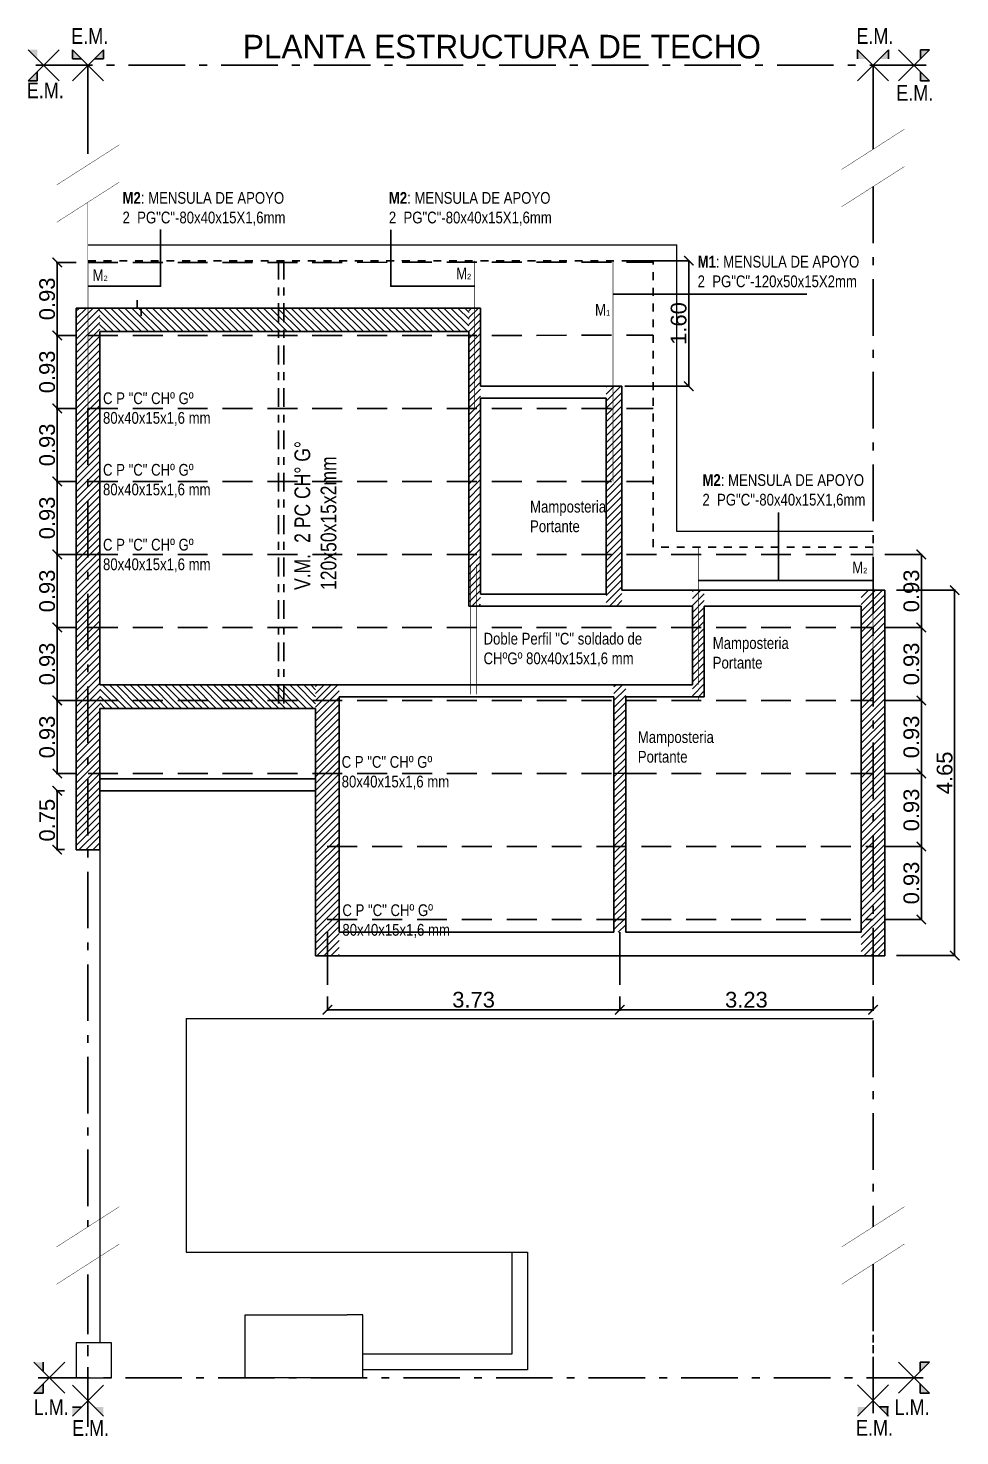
# Model space of a CAD drawing. Header units: millimetres. Extents: x 157 to 449, y 13 to 189.
# Drawn here: x 255.96 to 267.83, y 135.08 to 153.01 of the extents above; entities that cross this region are included whole.
import ezdxf

# ---------------------------------------------------------------- set-up
doc = ezdxf.new("R2010")
doc.units = ezdxf.units.MM
doc.header["$LTSCALE"] = 0.1
doc.header["$MEASUREMENT"] = 0
doc.header["$PDMODE"] = 3
doc.header["$PDSIZE"] = 0.1
for name, pattern in [('ACAD_ISO04W100', [30, 24, -3, 0, -3]), ('ACAD_ISO10W100', [18, 12, -3, 0, -3]), ('HIDDEN', [0.375, 0.25, -0.125]), ('HIDDENX2', [19.05, 12.7, -6.35])]:
    doc.linetypes.add(name, pattern=pattern)
doc.layers.get('DEFPOINTS').update_dxf_attribs({"color": 1})
for name, color, linetype, lineweight in [('00-COTAS', 1, 'Continuous', 9), ('17.Sombras', 8, 'Continuous', 5), ('MURO BAJO', 4, 'Continuous', 13)]:
    doc.layers.add(name, color=color, linetype=linetype, lineweight=lineweight)
for name, color, linetype in [('00-PROYECCION', 2, 'HIDDEN'), ('11.Ejes', 1, 'ACAD_ISO04W100'), ('3', 3, 'Continuous'), ('A-Muros', 5, 'Continuous'), ('CORREAS', 170, 'Continuous'), ('EJES', 6, 'Continuous'), ('ESTRUCTURAS', 3, 'Continuous'), ('FUNDACIONES-COTAS', 3, 'Continuous'), ('MURO', 3, 'Continuous')]:
    doc.layers.add(name, color=color, linetype=linetype)
doc.styles.add('Arial20', font='arial.ttf', dxfattribs={"height": 0.2})
doc.styles.add('Arial30', font='arial.ttf', dxfattribs={"width": 0.8, "height": 0.3})
doc.dimstyles.new('COTA-1-100', dxfattribs={"dimtxt": 0.2, "dimasz": 0.12, "dimexe": 0.012, "dimexo": 0.15, "dimgap": 0.025, "dimtad": 1, "dimzin": 0, "dimdsep": 46, "dimtxsty": 'Arial20', "dimblk1": 'ARCHTICK', "dimblk2": 'ARCHTICK', "dimsah": 1, "dimcen": 0.09, "dimclrd": 256, "dimclre": 256, "dimclrt": 256, "dimazin": 0, "dimtfac": 1, "dimtofl": 0, "dimtmove": 2, "dimatfit": 3, "dimldrblk": 'ARCHTICK', "dimfxl": 1, "dimtolj": 1, "dimtzin": 0, "dimarcsym": 0})

# ---------------------------------------------------------------- blocks, each defined once
blk = doc.blocks.new('_ARCHTICK')
at = {"color": 0, "linetype": 'ByBlock', "const_width": 0.15}
blk.add_lwpolyline([(-0.5, -0.5), (0.5, 0.5)], dxfattribs=at)
blk = doc.blocks.new('*D71')
at = {"layer": 'DEFPOINTS', "color": 0, "transparency": 16777216}
for p in [(256.72, 149.095), (256.329, 148.165), (256.72, 148.165)]:
    blk.add_point(p, dxfattribs=at)
at = {"layer": 'FUNDACIONES-COTAS', "lineweight": -2, "transparency": 16777216}
for p, q in [((256.57, 149.095), (256.317, 149.095)), ((256.329, 149.095), (256.329, 148.165)), ((256.57, 148.165), (256.317, 148.165))]:
    blk.add_line(p, q, dxfattribs=at)
at = {"layer": 'FUNDACIONES-COTAS', "lineweight": -2, "transparency": 16777216, "xscale": 0.12, "yscale": 0.12, "zscale": 0.12}
for p, rotation in [((256.329, 149.095), 90), ((256.329, 148.165), 270)]:
    blk.add_blockref('_ARCHTICK', p, dxfattribs=dict(at, rotation=rotation))
at = {"layer": 'FUNDACIONES-COTAS', "transparency": 16777216, "insert": (256.201, 148.63), "char_height": 0.2, "attachment_point": 5, "rotation": 90, "style": 'Arial20'}
blk.add_mtext('\\A1;0.93', dxfattribs=at)
blk = doc.blocks.new('*D72')
at = {"layer": 'DEFPOINTS', "color": 0, "transparency": 16777216}
for p in [(256.72, 148.165), (256.329, 147.235), (256.721, 147.235)]:
    blk.add_point(p, dxfattribs=at)
at = {"layer": 'FUNDACIONES-COTAS', "lineweight": -2, "transparency": 16777216}
for p, q in [((256.57, 148.165), (256.317, 148.165)), ((256.329, 148.165), (256.329, 147.235)), ((256.571, 147.235), (256.317, 147.235))]:
    blk.add_line(p, q, dxfattribs=at)
at = {"layer": 'FUNDACIONES-COTAS', "lineweight": -2, "transparency": 16777216, "xscale": 0.12, "yscale": 0.12, "zscale": 0.12}
for p, rotation in [((256.329, 148.165), 90), ((256.329, 147.235), 270)]:
    blk.add_blockref('_ARCHTICK', p, dxfattribs=dict(at, rotation=rotation))
at = {"layer": 'FUNDACIONES-COTAS', "transparency": 16777216, "insert": (256.201, 147.7), "char_height": 0.2, "attachment_point": 5, "rotation": 90, "style": 'Arial20'}
blk.add_mtext('\\A1;0.93', dxfattribs=at)
blk = doc.blocks.new('*D73')
at = {"layer": 'DEFPOINTS', "color": 0, "transparency": 16777216}
for p in [(256.721, 147.235), (256.329, 146.305), (256.721, 146.305)]:
    blk.add_point(p, dxfattribs=at)
at = {"layer": 'FUNDACIONES-COTAS', "lineweight": -2, "transparency": 16777216}
for p, q in [((256.571, 147.235), (256.317, 147.235)), ((256.329, 147.235), (256.329, 146.305)), ((256.571, 146.305), (256.317, 146.305))]:
    blk.add_line(p, q, dxfattribs=at)
at = {"layer": 'FUNDACIONES-COTAS', "lineweight": -2, "transparency": 16777216, "xscale": 0.12, "yscale": 0.12, "zscale": 0.12}
for p, rotation in [((256.329, 147.235), 90), ((256.329, 146.305), 270)]:
    blk.add_blockref('_ARCHTICK', p, dxfattribs=dict(at, rotation=rotation))
at = {"layer": 'FUNDACIONES-COTAS', "transparency": 16777216, "insert": (256.201, 146.77), "char_height": 0.2, "attachment_point": 5, "rotation": 90, "style": 'Arial20'}
blk.add_mtext('\\A1;0.93', dxfattribs=at)
blk = doc.blocks.new('*D67')
at = {"layer": 'DEFPOINTS', "color": 0, "transparency": 16777216}
for p in [(256.865, 146.305), (256.328, 145.375), (256.72, 145.375)]:
    blk.add_point(p, dxfattribs=at)
at = {"layer": 'FUNDACIONES-COTAS', "lineweight": -2, "transparency": 16777216}
for p, q in [((256.715, 146.305), (256.316, 146.305)), ((256.328, 146.305), (256.328, 145.375)), ((256.57, 145.375), (256.316, 145.375))]:
    blk.add_line(p, q, dxfattribs=at)
at = {"layer": 'FUNDACIONES-COTAS', "lineweight": -2, "transparency": 16777216, "xscale": 0.12, "yscale": 0.12, "zscale": 0.12}
for p, rotation in [((256.328, 146.305), 90), ((256.328, 145.375), 270)]:
    blk.add_blockref('_ARCHTICK', p, dxfattribs=dict(at, rotation=rotation))
at = {"layer": 'FUNDACIONES-COTAS', "transparency": 16777216, "insert": (256.201, 145.84), "char_height": 0.2, "attachment_point": 5, "rotation": 90, "style": 'Arial20'}
blk.add_mtext('\\A1;0.93', dxfattribs=at)
blk = doc.blocks.new('*D68')
at = {"layer": 'DEFPOINTS', "color": 0, "transparency": 16777216}
for p in [(256.72, 145.375), (256.328, 144.445), (256.866, 144.445)]:
    blk.add_point(p, dxfattribs=at)
at = {"layer": 'FUNDACIONES-COTAS', "lineweight": -2, "transparency": 16777216}
for p, q in [((256.57, 145.375), (256.316, 145.375)), ((256.328, 145.375), (256.328, 144.445)), ((256.716, 144.445), (256.316, 144.445))]:
    blk.add_line(p, q, dxfattribs=at)
at = {"layer": 'FUNDACIONES-COTAS', "lineweight": -2, "transparency": 16777216, "xscale": 0.12, "yscale": 0.12, "zscale": 0.12}
for p, rotation in [((256.328, 145.375), 90), ((256.328, 144.445), 270)]:
    blk.add_blockref('_ARCHTICK', p, dxfattribs=dict(at, rotation=rotation))
at = {"layer": 'FUNDACIONES-COTAS', "transparency": 16777216, "insert": (256.201, 144.91), "char_height": 0.2, "attachment_point": 5, "rotation": 90, "style": 'Arial20'}
blk.add_mtext('\\A1;0.93', dxfattribs=at)
blk = doc.blocks.new('*D74')
at = {"layer": 'DEFPOINTS', "color": 0, "transparency": 16777216}
for p in [(256.721, 144.445), (256.329, 143.515), (256.721, 143.515)]:
    blk.add_point(p, dxfattribs=at)
at = {"layer": 'FUNDACIONES-COTAS', "lineweight": -2, "transparency": 16777216}
for p, q in [((256.571, 144.445), (256.317, 144.445)), ((256.329, 144.445), (256.329, 143.515)), ((256.571, 143.515), (256.317, 143.515))]:
    blk.add_line(p, q, dxfattribs=at)
at = {"layer": 'FUNDACIONES-COTAS', "lineweight": -2, "transparency": 16777216, "xscale": 0.12, "yscale": 0.12, "zscale": 0.12}
for p, rotation in [((256.329, 144.445), 90), ((256.329, 143.515), 270)]:
    blk.add_blockref('_ARCHTICK', p, dxfattribs=dict(at, rotation=rotation))
at = {"layer": 'FUNDACIONES-COTAS', "transparency": 16777216, "insert": (256.201, 143.98), "char_height": 0.2, "attachment_point": 5, "rotation": 90, "style": 'Arial20'}
blk.add_mtext('\\A1;0.93', dxfattribs=at)
blk = doc.blocks.new('*D75')
at = {"layer": 'DEFPOINTS', "color": 0, "transparency": 16777216}
for p in [(266.72, 146.306), (266.72, 145.376), (267.335, 145.376)]:
    blk.add_point(p, dxfattribs=at)
at = {"layer": 'FUNDACIONES-COTAS', "lineweight": -2, "transparency": 16777216}
for p, q in [((266.87, 146.306), (267.347, 146.306)), ((267.335, 146.306), (267.335, 145.376)), ((266.87, 145.376), (267.347, 145.376))]:
    blk.add_line(p, q, dxfattribs=at)
at = {"layer": 'FUNDACIONES-COTAS', "lineweight": -2, "transparency": 16777216, "xscale": 0.12, "yscale": 0.12, "zscale": 0.12}
for p, rotation in [((267.335, 146.306), 90), ((267.335, 145.376), 270)]:
    blk.add_blockref('_ARCHTICK', p, dxfattribs=dict(at, rotation=rotation))
at = {"layer": 'FUNDACIONES-COTAS', "transparency": 16777216, "insert": (267.208, 145.841), "char_height": 0.2, "attachment_point": 5, "rotation": 90, "style": 'Arial20'}
blk.add_mtext('\\A1;0.93', dxfattribs=at)
blk = doc.blocks.new('*D69')
at = {"layer": 'DEFPOINTS', "color": 0, "transparency": 16777216}
for p in [(266.72, 145.376), (266.72, 144.446), (267.335, 144.446)]:
    blk.add_point(p, dxfattribs=at)
at = {"layer": 'FUNDACIONES-COTAS', "lineweight": -2, "transparency": 16777216}
for p, q in [((266.87, 145.376), (267.347, 145.376)), ((267.335, 145.376), (267.335, 144.446)), ((266.87, 144.446), (267.347, 144.446))]:
    blk.add_line(p, q, dxfattribs=at)
at = {"layer": 'FUNDACIONES-COTAS', "lineweight": -2, "transparency": 16777216, "xscale": 0.12, "yscale": 0.12, "zscale": 0.12}
for p, rotation in [((267.335, 145.376), 90), ((267.335, 144.446), 270)]:
    blk.add_blockref('_ARCHTICK', p, dxfattribs=dict(at, rotation=rotation))
at = {"layer": 'FUNDACIONES-COTAS', "transparency": 16777216, "insert": (267.208, 144.911), "char_height": 0.2, "attachment_point": 5, "rotation": 90, "style": 'Arial20'}
blk.add_mtext('\\A1;0.93', dxfattribs=at)
blk = doc.blocks.new('*D70')
at = {"layer": 'DEFPOINTS', "color": 0, "transparency": 16777216}
for p in [(266.72, 144.446), (266.72, 143.516), (267.335, 143.516)]:
    blk.add_point(p, dxfattribs=at)
at = {"layer": 'FUNDACIONES-COTAS', "lineweight": -2, "transparency": 16777216}
for p, q in [((266.87, 144.446), (267.347, 144.446)), ((267.335, 144.446), (267.335, 143.516)), ((266.87, 143.516), (267.347, 143.516))]:
    blk.add_line(p, q, dxfattribs=at)
at = {"layer": 'FUNDACIONES-COTAS', "lineweight": -2, "transparency": 16777216, "xscale": 0.12, "yscale": 0.12, "zscale": 0.12}
for p, rotation in [((267.335, 144.446), 90), ((267.335, 143.516), 270)]:
    blk.add_blockref('_ARCHTICK', p, dxfattribs=dict(at, rotation=rotation))
at = {"layer": 'FUNDACIONES-COTAS', "transparency": 16777216, "insert": (267.208, 143.981), "char_height": 0.2, "attachment_point": 5, "rotation": 90, "style": 'Arial20'}
blk.add_mtext('\\A1;0.93', dxfattribs=at)
blk = doc.blocks.new('*D76')
at = {"layer": 'DEFPOINTS', "color": 0, "transparency": 16777216}
for p in [(266.72, 143.516), (266.72, 142.586), (267.335, 142.586)]:
    blk.add_point(p, dxfattribs=at)
at = {"layer": 'FUNDACIONES-COTAS', "lineweight": -2, "transparency": 16777216}
for p, q in [((266.87, 143.516), (267.347, 143.516)), ((267.335, 143.516), (267.335, 142.586)), ((266.87, 142.586), (267.347, 142.586))]:
    blk.add_line(p, q, dxfattribs=at)
at = {"layer": 'FUNDACIONES-COTAS', "lineweight": -2, "transparency": 16777216, "xscale": 0.12, "yscale": 0.12, "zscale": 0.12}
for p, rotation in [((267.335, 143.516), 90), ((267.335, 142.586), 270)]:
    blk.add_blockref('_ARCHTICK', p, dxfattribs=dict(at, rotation=rotation))
at = {"layer": 'FUNDACIONES-COTAS', "transparency": 16777216, "insert": (267.208, 143.051), "char_height": 0.2, "attachment_point": 5, "rotation": 90, "style": 'Arial20'}
blk.add_mtext('\\A1;0.93', dxfattribs=at)
blk = doc.blocks.new('*D77')
at = {"layer": 'DEFPOINTS', "color": 0, "transparency": 16777216}
for p in [(266.72, 142.586), (266.72, 141.656), (267.335, 141.656)]:
    blk.add_point(p, dxfattribs=at)
at = {"layer": 'FUNDACIONES-COTAS', "lineweight": -2, "transparency": 16777216}
for p, q in [((266.87, 142.586), (267.347, 142.586)), ((267.335, 142.586), (267.335, 141.656)), ((266.87, 141.656), (267.347, 141.656))]:
    blk.add_line(p, q, dxfattribs=at)
at = {"layer": 'FUNDACIONES-COTAS', "lineweight": -2, "transparency": 16777216, "xscale": 0.12, "yscale": 0.12, "zscale": 0.12}
for p, rotation in [((267.335, 142.586), 90), ((267.335, 141.656), 270)]:
    blk.add_blockref('_ARCHTICK', p, dxfattribs=dict(at, rotation=rotation))
at = {"layer": 'FUNDACIONES-COTAS', "transparency": 16777216, "insert": (267.208, 142.121), "char_height": 0.2, "attachment_point": 5, "rotation": 90, "style": 'Arial20'}
blk.add_mtext('\\A1;0.93', dxfattribs=at)
blk = doc.blocks.new('*D65')
at = {"layer": 'DEFPOINTS', "color": 0, "transparency": 16777216}
for p in [(266.87, 145.85), (267.759, 145.85), (266.87, 141.196)]:
    blk.add_point(p, dxfattribs=at)
at = {"layer": 'FUNDACIONES-COTAS', "lineweight": -2, "transparency": 16777216}
for p, q in [((267.02, 145.85), (267.771, 145.85)), ((267.759, 141.196), (267.759, 145.85)), ((267.02, 141.196), (267.771, 141.196))]:
    blk.add_line(p, q, dxfattribs=at)
at = {"layer": 'FUNDACIONES-COTAS', "lineweight": -2, "transparency": 16777216, "xscale": 0.12, "yscale": 0.12, "zscale": 0.12}
for p, rotation in [((267.759, 145.85), 90), ((267.759, 141.196), 270)]:
    blk.add_blockref('_ARCHTICK', p, dxfattribs=dict(at, rotation=rotation))
at = {"layer": 'FUNDACIONES-COTAS', "transparency": 16777216, "insert": (267.632, 143.523), "char_height": 0.2, "attachment_point": 5, "rotation": 90, "style": 'Arial20'}
blk.add_mtext('\\A1;4.65', dxfattribs=at)
blk = doc.blocks.new('*D66')
at = {"layer": 'DEFPOINTS', "color": 0, "transparency": 16777216}
for p in [(256.57, 143.296), (256.329, 142.546), (256.57, 142.546)]:
    blk.add_point(p, dxfattribs=at)
at = {"layer": 'FUNDACIONES-COTAS', "lineweight": -2, "transparency": 16777216}
for p, q in [((256.42, 143.296), (256.317, 143.296)), ((256.329, 143.296), (256.329, 142.546)), ((256.42, 142.546), (256.317, 142.546))]:
    blk.add_line(p, q, dxfattribs=at)
at = {"layer": 'FUNDACIONES-COTAS', "lineweight": -2, "transparency": 16777216, "xscale": 0.12, "yscale": 0.12, "zscale": 0.12}
for p, rotation in [((256.329, 143.296), 90), ((256.329, 142.546), 270)]:
    blk.add_blockref('_ARCHTICK', p, dxfattribs=dict(at, rotation=rotation))
at = {"layer": 'FUNDACIONES-COTAS', "transparency": 16777216, "insert": (256.201, 142.921), "char_height": 0.2, "attachment_point": 5, "rotation": 90, "style": 'Arial20'}
blk.add_mtext('\\A1;0.75', dxfattribs=at)
blk = doc.blocks.new('*D97')
at = {"layer": 'DEFPOINTS', "color": 0, "transparency": 16777216}
for p in [(256.329, 150.025), (256.72, 150.025), (256.72, 149.095)]:
    blk.add_point(p, dxfattribs=at)
at = {"layer": 'FUNDACIONES-COTAS', "lineweight": -2, "transparency": 16777216}
for p, q in [((256.57, 150.025), (256.317, 150.025)), ((256.329, 149.095), (256.329, 150.025)), ((256.57, 149.095), (256.317, 149.095))]:
    blk.add_line(p, q, dxfattribs=at)
at = {"layer": 'FUNDACIONES-COTAS', "lineweight": -2, "transparency": 16777216, "xscale": 0.12, "yscale": 0.12, "zscale": 0.12}
for p, rotation in [((256.329, 150.025), 90), ((256.329, 149.095), 270)]:
    blk.add_blockref('_ARCHTICK', p, dxfattribs=dict(at, rotation=rotation))
at = {"layer": 'FUNDACIONES-COTAS', "transparency": 16777216, "insert": (256.201, 149.56), "char_height": 0.2, "attachment_point": 5, "rotation": 90, "style": 'Arial20'}
blk.add_mtext('\\A1;0.93', dxfattribs=at)
blk = doc.blocks.new('*D341')
at = {"layer": 'DEFPOINTS', "color": 0, "transparency": 16777216}
for p in [(263.407, 150.046), (264.372, 150.046), (263.407, 148.447)]:
    blk.add_point(p, dxfattribs=at)
at = {"layer": 'FUNDACIONES-COTAS', "lineweight": -2, "transparency": 16777216}
for p, q in [((263.557, 150.046), (264.384, 150.046)), ((264.372, 148.447), (264.372, 150.046)), ((263.557, 148.447), (264.384, 148.447))]:
    blk.add_line(p, q, dxfattribs=at)
at = {"layer": 'FUNDACIONES-COTAS', "lineweight": -2, "transparency": 16777216, "xscale": 0.12, "yscale": 0.12, "zscale": 0.12}
for p, rotation in [((264.372, 150.046), 90), ((264.372, 148.447), 270)]:
    blk.add_blockref('_ARCHTICK', p, dxfattribs=dict(at, rotation=rotation))
at = {"layer": 'FUNDACIONES-COTAS', "transparency": 16777216, "insert": (264.244, 149.246), "char_height": 0.2, "attachment_point": 5, "rotation": 90, "style": 'Arial20'}
blk.add_mtext('\\A1;1.60', dxfattribs=at)
blk = doc.blocks.new('*D462')
at = {"layer": 'DEFPOINTS', "color": 0, "transparency": 16777216}
for p in [(259.77, 140.825), (263.495, 140.825), (263.495, 140.506)]:
    blk.add_point(p, dxfattribs=at)
at = {"layer": 'FUNDACIONES-COTAS', "lineweight": -2, "transparency": 16777216}
for p, q in [((259.77, 140.675), (259.77, 140.494)), ((263.495, 140.675), (263.495, 140.494)), ((259.77, 140.506), (263.495, 140.506))]:
    blk.add_line(p, q, dxfattribs=at)
at = {"layer": 'FUNDACIONES-COTAS', "lineweight": -2, "transparency": 16777216, "xscale": 0.12, "yscale": 0.12, "zscale": 0.12, "rotation": 180}
blk.add_blockref('_ARCHTICK', (259.77, 140.506), dxfattribs=at)
at = {"layer": 'FUNDACIONES-COTAS', "lineweight": -2, "transparency": 16777216, "xscale": 0.12, "yscale": 0.12, "zscale": 0.12}
blk.add_blockref('_ARCHTICK', (263.495, 140.506), dxfattribs=at)
at = {"layer": 'FUNDACIONES-COTAS', "transparency": 16777216, "insert": (261.632, 140.633), "char_height": 0.2, "width": 0.51733, "attachment_point": 5, "style": 'Arial20'}
blk.add_mtext('\\A1;3.73', dxfattribs=at)
blk = doc.blocks.new('*D463')
at = {"layer": 'DEFPOINTS', "color": 0, "transparency": 16777216}
for p in [(263.495, 140.825), (266.72, 140.825), (266.72, 140.506)]:
    blk.add_point(p, dxfattribs=at)
at = {"layer": 'FUNDACIONES-COTAS', "lineweight": -2, "transparency": 16777216}
for p, q in [((263.495, 140.675), (263.495, 140.494)), ((266.72, 140.675), (266.72, 140.494)), ((263.495, 140.506), (266.72, 140.506))]:
    blk.add_line(p, q, dxfattribs=at)
at = {"layer": 'FUNDACIONES-COTAS', "lineweight": -2, "transparency": 16777216, "xscale": 0.12, "yscale": 0.12, "zscale": 0.12, "rotation": 180}
blk.add_blockref('_ARCHTICK', (263.495, 140.506), dxfattribs=at)
at = {"layer": 'FUNDACIONES-COTAS', "lineweight": -2, "transparency": 16777216, "xscale": 0.12, "yscale": 0.12, "zscale": 0.12}
blk.add_blockref('_ARCHTICK', (266.72, 140.506), dxfattribs=at)
at = {"layer": 'FUNDACIONES-COTAS', "transparency": 16777216, "insert": (265.107, 140.633), "char_height": 0.2, "attachment_point": 5, "style": 'Arial20'}
blk.add_mtext('\\A1;3.23', dxfattribs=at)

msp = doc.modelspace()

# ---------------------------------------------------------------- hatches: boundary and pattern name
at = {"lineweight": 0}
h = msp.add_hatch(dxfattribs=at)
h.set_pattern_fill('ANSI31', color=1, scale=0.5)
h.set_pattern_definition([(45, (580.684054, 339.87312), (-0.044194174, 0.044194174), [])])
h.paths.add_polyline_path([(256.8706, 149.4437), (256.57, 149.4437), (256.5699, 142.5437), (256.8704, 142.5437)])
h = msp.add_hatch(dxfattribs=at)
h.set_pattern_fill('ANSI31', color=1, scale=0.5, angle=90)
h.set_pattern_definition([(135, (66.551833, 473.017065), (-0.044194174, -0.044194174), [])])
h.paths.add_polyline_path([(256.8645, 149.4437), (256.8705, 149.1437), (261.5699, 149.1437), (261.5777, 149.4437)])
h = msp.add_hatch(dxfattribs=at)
h.set_pattern_fill('ANSI31', color=1, scale=0.5)
h.set_pattern_definition([(45, (585.499945, 339.87312), (-0.044194174, 0.044194174), [])])
h.paths.add_polyline_path([(261.7199, 149.4437), (261.5699, 149.4437), (261.5699, 145.6485), (261.7199, 145.6485)])
h = msp.add_hatch(dxfattribs=at)
h.set_pattern_fill('ANSI31', color=1, scale=0.5)
h.set_pattern_definition([(45, (587.25729, 339.34738), (-0.044194174, 0.044194174), [])])
h.paths.add_polyline_path([(263.5199, 148.4469), (263.3199, 148.4469), (263.3199, 145.6485), (263.5199, 145.6485)])
h = msp.add_hatch(dxfattribs=at)
h.set_pattern_fill('ANSI31', color=1, scale=0.5)
h.set_pattern_definition([(45, (588.35964, 336.83562), (-0.044194174, 0.044194174), [])])
h.paths.add_polyline_path([(264.5699, 145.8485), (264.4199, 145.8485), (264.4199, 144.4937), (264.5699, 144.4937)])
h = msp.add_hatch(dxfattribs=at)
h.set_pattern_fill('ANSI31', color=1, scale=0.5)
h.set_pattern_definition([(45, (590.550555, 337.066357), (-0.044194174, 0.044194174), [])])
h.paths.add_polyline_path([(266.87, 145.8499), (266.5699, 145.8485), (266.5699, 141.1937), (266.8699, 141.1937)])
h = msp.add_hatch(dxfattribs=at)
h.set_pattern_fill('ANSI31', color=1, scale=0.5, angle=90)
h.set_pattern_definition([(135, (65.96152, 468.17008), (-0.044194174, -0.044194174), [])])
h.paths.add_polyline_path([(256.8699, 144.6437), (256.8705, 144.3437), (259.6199, 144.3437), (259.6199, 144.6428)])
h = msp.add_hatch(dxfattribs=at)
h.set_pattern_fill('ANSI31', color=1, scale=0.5)
h.set_pattern_definition([(45, (583.60389, 335.5831), (-0.044194174, 0.044194174), [])])
h.paths.add_polyline_path([(259.9199, 144.6429), (259.6199, 144.6437), (259.6199, 141.1937), (259.9199, 141.1937)])
h = msp.add_hatch(dxfattribs=at)
h.set_pattern_fill('ANSI31', color=1, scale=0.5)
h.set_pattern_definition([(45, (587.349726, 335.61577), (-0.044194174, 0.044194174), [])])
h.paths.add_polyline_path([(263.5699, 144.6437), (263.4199, 144.6437), (263.4199, 141.4937), (263.5699, 141.4937)])
at = {"layer": 'EJES', "linetype": 'ACAD_ISO10W100', "ltscale": 0.6}
h = msp.add_hatch(color=256, dxfattribs=at)
h.dxf.hatch_style = 1
h.paths.add_polyline_path([(256.0748, 152.7323), (255.9585, 152.7323), (256.0748, 152.616)])
h.paths.add_polyline_path([(256.0748, 152.3363), (256.0748, 152.4527), (255.9585, 152.3363)])
h = msp.add_hatch(color=256, dxfattribs=at)
h.dxf.hatch_style = 1
h.paths.add_polyline_path([(256.6384, 152.616), (256.5221, 152.7323), (256.5221, 152.616)])
h.paths.add_polyline_path([(256.9181, 152.7323), (256.8017, 152.616), (256.9181, 152.616)])
h = msp.add_hatch(color=256, dxfattribs=at)
h.dxf.hatch_style = 1
h.paths.add_polyline_path([(266.6384, 152.616), (266.5221, 152.7323), (266.5221, 152.616)])
h.paths.add_polyline_path([(266.9181, 152.7323), (266.8017, 152.616), (266.9181, 152.616)])
h = msp.add_hatch(color=256, dxfattribs=at)
h.dxf.hatch_style = 1
h.paths.add_polyline_path([(267.3221, 152.616), (267.4384, 152.7323), (267.3221, 152.7323)])
h.paths.add_polyline_path([(267.4384, 152.3363), (267.3221, 152.4527), (267.3221, 152.3363)])
h = msp.add_hatch(color=256, dxfattribs=at)
h.dxf.hatch_style = 1
h.paths.add_polyline_path([(256.1476, 136.0177), (256.0312, 136.0177), (256.1476, 135.9013)])
h.paths.add_polyline_path([(256.1476, 135.6217), (256.1476, 135.7381), (256.0312, 135.6217)])
h = msp.add_hatch(color=256, dxfattribs=at)
h.dxf.hatch_style = 1
h.paths.add_polyline_path([(267.322, 135.9013), (267.4383, 136.0177), (267.322, 136.0177)])
h.paths.add_polyline_path([(267.4383, 135.6217), (267.322, 135.7381), (267.322, 135.6217)])
h = msp.add_hatch(color=256, dxfattribs=at)
h.dxf.hatch_style = 1
h.paths.add_polyline_path([(256.8016, 135.4457), (256.918, 135.3293), (256.918, 135.4457)])
h.paths.add_polyline_path([(256.522, 135.3293), (256.6383, 135.4457), (256.522, 135.4457)])
h = msp.add_hatch(color=256, dxfattribs=at)
h.dxf.hatch_style = 1
h.paths.add_polyline_path([(266.8016, 135.4486), (266.918, 135.3322), (266.918, 135.4486)])
h.paths.add_polyline_path([(266.522, 135.3322), (266.6383, 135.4486), (266.522, 135.4486)])

# ---------------------------------------------------------------- linework, layer by layer
at = {"layer": '00-COTAS'}
for p, q in [((263.5699, 143.5158), (263.4199, 143.5158)), ((263.4199, 141.6558), (263.5699, 141.6558))]:
    msp.add_line(p, q, dxfattribs=at)
at = {"layer": '00-PROYECCION'}
for p, q in [((256.7201, 150.0448), (263.92, 150.0448)), ((263.92, 146.399), (263.92, 150.0458)), ((266.72, 146.399), (263.92, 146.399))]:
    msp.add_line(p, q, dxfattribs=at)
at = {"layer": '11.Ejes'}
for p, q in [((256.8017, 152.616), (256.9181, 152.616)), ((256.9181, 152.7323), (256.9181, 152.616)), ((266.5221, 152.7323), (266.5221, 152.616))]:
    msp.add_line(p, q, dxfattribs=at)
at = {"layer": '17.Sombras', "color": 8, "true_color": 0x7d7d7d}
for p, q in [((256.72, 150.2473), (264.22, 150.2473)), ((264.22, 146.5975), (264.22, 150.2473)), ((266.72, 146.5975), (264.22, 146.5975)), ((256.8705, 142.5458), (256.8705, 136.265)), ((257.9705, 140.3947), (266.72, 140.3958)), ((257.9705, 140.3947), (257.9705, 137.4197)), ((257.9705, 137.4197), (262.1205, 137.4197))]:
    msp.add_line(p, q, dxfattribs=at)
at = {"layer": '3', "color": 114, "linetype": 'ACAD_ISO10W100', "ltscale": 0.2, "true_color": 0x139b48}
for p, q in [((259.1454, 150.0448), (259.145, 144.3437)), ((259.2154, 150.0448), (259.215, 144.3437))]:
    msp.add_line(p, q, dxfattribs=at)
at = {"layer": '3', "color": 242, "linetype": 'ACAD_ISO10W100', "ltscale": 0.3, "true_color": 0xcd2027, "const_width": 0.01}
for points in [[(256.72, 148.1648), (256.7201, 150.0448)], [(261.6451, 148.1655), (261.6449, 150.0455)], [(263.4067, 147.2357), (263.4067, 150.0457)], [(264.4948, 144.6485), (264.4949, 146.399)], [(266.72, 144.6485), (266.7201, 146.3969)], [(261.5951, 144.5221), (261.5951, 146.174)], [(261.6671, 144.5221), (261.6671, 146.174)], [(264.4948, 144.4484), (264.4948, 144.4937)]]:
    msp.add_lwpolyline(points, dxfattribs=at)
at = {"layer": 'A-Muros', "ltscale": 0.5}
msp.add_line((266.57, 145.8499), (266.87, 145.8499), dxfattribs=at)
at = {"layer": 'CORREAS', "linetype": 'HIDDENX2', "ltscale": 0.3}
for p, q in [((256.7201, 150.0248), (263.9198, 150.0258)), ((256.7202, 149.0948), (263.92, 149.0958)), ((256.7204, 148.1648), (263.92, 148.1658)), ((256.7205, 147.2348), (263.92, 147.2358)), ((256.7207, 146.3048), (266.72, 146.3063)), ((256.7203, 145.3748), (266.72, 145.3763)), ((256.7211, 144.4448), (266.72, 144.4463)), ((256.7211, 143.5148), (266.72, 143.5163)), ((259.769, 142.5852), (266.72, 142.5863)), ((259.769, 141.6552), (266.72, 141.6563))]:
    msp.add_line(p, q, dxfattribs=at)
at = {"layer": 'EJES', "linetype": 'ACAD_ISO10W100', "ltscale": 0.6}
for p, q in [((255.9585, 152.3363), (256.3544, 152.7323)), ((255.9585, 152.3363), (256.3544, 152.7323)), ((255.9585, 152.7323), (256.3544, 152.3363)), ((256.9181, 152.7323), (256.5221, 152.3363)), ((256.9181, 152.7323), (256.5221, 152.3363)), ((256.5221, 152.7323), (256.9181, 152.3363)), ((256.5221, 152.7323), (256.5221, 152.616)), ((256.5221, 152.616), (256.6384, 152.616)), ((266.9181, 152.7323), (266.5221, 152.3363)), ((266.9181, 152.7323), (266.5221, 152.3363)), ((266.5221, 152.7323), (266.9181, 152.3363)), ((266.9181, 152.7323), (266.9181, 152.616)), ((267.4384, 152.3363), (267.0425, 152.7323)), ((267.4384, 152.3363), (267.0425, 152.7323)), ((267.4384, 152.7323), (267.0425, 152.3363)), ((267.3221, 152.7323), (267.3221, 152.616)), ((267.4384, 152.7323), (267.3221, 152.7323)), ((267.3977, 152.5343), (255.9742, 152.5343)), ((256.0748, 152.4527), (256.0748, 152.3363)), ((256.7201, 152.5343), (256.7201, 152.129)), ((266.7201, 152.129), (266.7201, 152.5343)), ((267.3221, 152.4527), (267.3221, 152.3363)), ((255.9585, 152.3363), (256.0748, 152.3363)), ((267.4384, 152.3363), (267.3221, 152.3363)), ((256.7201, 152.129), (256.7201, 151.2658)), ((266.7201, 151.4649), (266.7201, 152.129)), ((266.7201, 150.9897), (266.72, 137.742)), ((256.7204, 148.1648), (256.72, 137.742)), ((256.72, 135.1947), (256.72, 137.2592)), ((266.72, 137.2668), (266.72, 135.1947)), ((256.72, 137.1338), (256.72, 135.8197)), ((266.72, 137.1338), (266.72, 135.6643)), ((256.0312, 135.6217), (256.4272, 136.0177)), ((256.0312, 135.6217), (256.4272, 136.0177)), ((256.0312, 136.0177), (256.4272, 135.6217)), ((256.1476, 136.0177), (256.1476, 135.9013)), ((267.4383, 135.6217), (267.0424, 136.0177)), ((267.4383, 135.6217), (267.0424, 136.0177)), ((267.4383, 136.0177), (267.0424, 135.6217)), ((267.322, 136.0177), (267.322, 135.9013)), ((267.4383, 136.0177), (267.322, 136.0177)), ((267.3576, 135.8197), (256.086, 135.8197)), ((256.1476, 135.7381), (256.1476, 135.6217)), ((256.522, 135.3293), (256.918, 135.7253)), ((256.522, 135.3293), (256.918, 135.7253)), ((256.918, 135.3293), (256.522, 135.7253)), ((266.522, 135.3322), (266.918, 135.7282)), ((266.522, 135.3322), (266.918, 135.7282)), ((266.918, 135.3322), (266.522, 135.7282)), ((267.322, 135.7381), (267.322, 135.6217)), ((256.0312, 135.6217), (256.1476, 135.6217)), ((267.4383, 135.6217), (267.322, 135.6217)), ((256.6383, 135.4457), (256.522, 135.4457)), ((266.918, 135.4486), (266.8016, 135.4486)), ((266.9029, 135.3322), (266.9029, 135.4486))]:
    msp.add_line(p, q, dxfattribs=at)
at = {"layer": 'EJES', "linetype": 'ACAD_ISO10W100', "ltscale": 0.6, "const_width": 0.005}
for points in [[(267.1201, 151.7215), (266.3201, 151.2084)], [(257.1201, 151.5223), (256.3201, 151.0093)], [(267.1201, 151.2463), (266.3201, 150.7332)], [(257.1201, 151.0471), (256.3201, 150.5341)], [(256.7201, 150.7906), (256.7201, 150.0448)], [(257.12, 137.9985), (256.32, 137.4854)], [(267.12, 137.9985), (266.32, 137.4854)], [(257.12, 137.5233), (256.32, 137.0102)], [(267.12, 137.5233), (266.32, 137.0102)]]:
    msp.add_lwpolyline(points, dxfattribs=at)
at = {"layer": 'ESTRUCTURAS', "color": 1}
for p, q in [((265.8774, 149.621), (263.4067, 149.621)), ((265.5149, 145.9751), (265.5149, 146.8391)), ((266.72, 145.9751), (264.4949, 145.9751))]:
    msp.add_line(p, q, dxfattribs=at)
for points in [[(256.7201, 149.7208), (257.6457, 149.7208), (257.6457, 150.444)], [(261.6449, 149.7204), (260.5764, 149.7204), (260.5764, 150.4407)]]:
    msp.add_lwpolyline(points, dxfattribs=at)
at = {"layer": 'FUNDACIONES-COTAS'}
for p, q in [((259.7699, 141.4937), (259.7699, 140.825)), ((263.4949, 141.4937), (263.4949, 140.825)), ((266.72, 141.4937), (266.72, 140.825))]:
    msp.add_line(p, q, dxfattribs=at)
at = {"layer": 'MURO'}
for p, q in [((257.3472, 149.4434), (257.3472, 149.5434)), ((256.57, 149.4437), (256.5699, 144.3437)), ((257.3472, 149.4434), (257.3972, 149.4434)), ((257.3972, 149.4434), (257.3972, 149.3434)), ((256.8705, 149.1437), (256.8699, 144.6437)), ((256.8705, 149.1437), (256.9706, 149.1437)), ((263.3199, 148.4469), (263.5199, 148.4469)), ((263.5199, 145.8485), (263.5199, 148.4469)), ((263.3199, 148.2968), (263.3199, 145.7985)), ((266.8699, 145.8485), (263.5199, 145.8485)), ((264.4199, 145.6485), (263.3199, 145.6485)), ((264.4199, 145.6485), (264.4199, 144.6442)), ((264.5699, 144.4937), (264.5699, 145.6485)), ((259.6199, 144.6437), (256.8699, 144.6437)), ((259.6199, 144.6428), (264.4199, 144.6442)), ((259.6199, 144.6437), (259.9199, 144.6437)), ((259.6199, 144.6437), (259.6199, 144.6437)), ((256.57, 144.3437), (256.5699, 142.5437)), ((256.8705, 144.3437), (256.8704, 142.5437)), ((256.8705, 144.3437), (259.6199, 144.3437)), ((259.6199, 141.1937), (259.6199, 144.3437)), ((259.9199, 144.4937), (259.9199, 141.4937)), ((263.4199, 144.4937), (259.9199, 144.4937)), ((263.4199, 141.4937), (263.4199, 144.4937)), ((263.5699, 144.4937), (263.5699, 141.4937)), ((264.3699, 144.4937), (263.5699, 144.4937)), ((264.3699, 144.4937), (264.5699, 144.4937)), ((256.8705, 143.4458), (259.6199, 143.4458)), ((256.8705, 143.2958), (259.6199, 143.2958)), ((256.8704, 142.5437), (256.5699, 142.5437)), ((259.9199, 141.4937), (263.4199, 141.4937)), ((263.5699, 141.4937), (266.5699, 141.4937)), ((259.6199, 141.1937), (266.8683, 141.1937))]:
    msp.add_line(p, q, dxfattribs=at)
at = {"layer": 'MURO', "ltscale": 0.5}
for p, q in [((261.7199, 149.4437), (256.57, 149.4437)), ((261.7199, 148.4469), (261.7199, 149.4437)), ((256.8705, 149.1437), (261.5699, 149.1437)), ((261.5699, 149.1437), (261.5699, 145.6485)), ((263.3199, 148.4469), (261.7199, 148.4469)), ((261.7199, 145.7985), (261.7199, 148.2969)), ((261.7199, 148.2969), (263.3199, 148.2968)), ((263.3199, 145.7985), (261.7199, 145.7985)), ((266.8699, 145.8485), (266.8699, 141.1937)), ((261.5699, 145.6485), (263.3199, 145.6485)), ((266.5699, 145.6485), (264.5699, 145.6485)), ((266.5699, 141.4937), (266.5699, 145.6485))]:
    msp.add_line(p, q, dxfattribs=at)
at = {"layer": 'MURO'}
msp.add_lwpolyline([(263.5699, 141.4937), (263.5699, 141.4937), (263.5699, 144.4937), (263.5699, 144.4937)], close=True, dxfattribs=at)
at = {"layer": 'MURO BAJO'}
for p, q in [((262.1205, 137.4197), (262.1205, 136.1197)), ((262.1205, 137.4197), (262.3205, 137.4197)), ((262.3205, 137.4197), (262.3205, 135.9197)), ((258.7205, 135.8197), (258.7205, 136.6197)), ((258.7205, 136.6197), (258.9205, 136.6197)), ((258.9205, 136.6197), (260.0205, 136.6197)), ((260.2205, 136.6197), (260.0205, 136.6197)), ((260.2205, 135.9197), (260.2205, 136.6197)), ((258.7205, 135.8197), (258.7205, 136.1197)), ((262.1205, 136.1197), (260.2205, 136.1197)), ((260.2205, 135.8197), (260.2205, 135.9197)), ((262.3205, 135.9197), (260.2205, 135.9197)), ((260.2205, 135.8197), (258.7205, 135.8197))]:
    msp.add_line(p, q, dxfattribs=at)
msp.add_lwpolyline([(256.57, 135.8197), (257.0205, 135.8197), (257.0205, 136.265), (256.57, 136.265)], close=True, dxfattribs=at)

# ---------------------------------------------------------------- texts
at = {"color": 2, "insert": (265.2916, 152.9228), "char_height": 0.3, "width": 7.827583, "attachment_point": 3}
msp.add_mtext('PLANTA ESTRUCTURA DE TECHO', dxfattribs=at)
at = {"layer": 'EJES', "linetype": 'ACAD_ISO10W100', "ltscale": 0.6, "char_height": 0.2, "width": 1.294531}
for s, insert, attachment_point in [('{\\fArial Narrow|b0|i0|c0|p34;E.M.}', (256.743, 153.0077), 2), ('{\\fArial Narrow|b0|i0|c0|p34;E.M.}', (266.743, 153.0077), 2), ('{\\fArial Narrow|b0|i0|c0|p34;E.M.}', (256.1771, 152.3155), 2), ('{\\fArial Narrow|b0|i0|c0|p34;E.M.}', (267.2515, 152.2827), 2), ('{\\fArial Narrow|b0|i0|c0|p34;L.M.}', (256.2522, 135.3463), 8), ('{\\fArial Narrow|b0|i0|c0|p34;L.M.}', (267.2174, 135.3463), 8), ('{\\fArial Narrow|b0|i0|c0|p34;E.M.}', (256.7534, 135.2799), 2), ('{\\fArial Narrow|b0|i0|c0|p34;E.M.}', (266.7383, 135.2828), 2)]:
    msp.add_mtext(s, dxfattribs=dict(at, insert=insert, attachment_point=attachment_point))
at = {"layer": 'ESTRUCTURAS', "attachment_point": 1, "style": 'Arial30'}
for s, insert, char_height, width in [('{\\fArial|b1|i0|c0|p34;M2}: MENSULA DE APOYO 2  PG"C"-80x40x15X1,6mm', (257.1606, 150.9212), 0.15, 2.114115), ('{\\fArial|b1|i0|c0|p34;M2}: MENSULA DE APOYO 2  PG"C"-80x40x15X1,6mm', (260.5526, 150.9212), 0.15, 2.114115), ('{\\fArial|b1|i0|c0|p34;M1}: MENSULA DE APOYO 2  PG"C"-120x50x15X2mm', (264.4854, 150.1083), 0.15, 2.15082), ('M{\\H0.46667x;2}', (256.7794, 149.9367), 0.15, 2.16841), ('M{\\H0.46667x;2}', (261.4094, 149.959), 0.15, 2.16841), ('M{\\H0.46667x;1}', (263.1794, 149.4962), 0.15, 2.16841), ('C P "C" CHº Gº^I\\P80x40x15x1,6 mm  ', (256.9119, 148.3695), 0.15, 5.818683), ('C P "C" CHº Gº^I\\P80x40x15x1,6 mm  ', (256.9119, 147.4578), 0.15, 5.818683), ('{\\fArial|b1|i0|c0|p34;M2}: MENSULA DE APOYO 2  PG"C"-80x40x15X1,6mm', (264.5468, 147.3274), 0.15, 2.114115), ('Mamposteria\\PPortante', (262.3511, 146.9888), 0.15, 2.067605), ('C P "C" CHº Gº^I\\P80x40x15x1,6 mm  ', (256.9119, 146.5049), 0.15, 5.818683), ('M{\\H0.46667x;2}', (266.454, 146.2145), 0.15, 2.16841), ('{\\H0.75x;Doble Perfil "C" soldado de CHºGº 80x40x15x1,6 mm}  ', (261.759, 145.3073), 0.2, 2.324758), ('Mamposteria Portante', (264.678, 145.2516), 0.15, 1.250639), ('Mamposteria\\PPortante', (263.7237, 144.0538), 0.15, 2.067605), ('C P "C" CHº Gº^I\\P80x40x15x1,6 mm  ', (259.9517, 143.738), 0.15, 5.818683), ('C P "C" CHº Gº^I\\P80x40x15x1,6 mm  ', (259.961, 141.8493), 0.15, 5.818683)]:
    msp.add_mtext(s, dxfattribs=dict(at, insert=insert, char_height=char_height, width=width))
at = {"layer": 'ESTRUCTURAS', "insert": (259.3508, 145.6525), "char_height": 0.2, "width": 5.818683, "attachment_point": 1, "rotation": 90, "style": 'Arial30'}
msp.add_mtext('\\pi-0.6,l0.8,t0.8;V.M.^I2 PC CH° G° \\P120x50x15x2mm', dxfattribs=at)

# ---------------------------------------------------------------- dimensions: what is measured, and where the dimension line sits
at = {"layer": 'FUNDACIONES-COTAS'}
for base, p1, p2, picture, middle in [((256.3286, 150.0248), (256.7202, 149.0948), (256.7201, 150.0248), '*D97', (256.2014, 149.5598)), ((264.3715, 150.0457), (263.4067, 148.4469), (263.4067, 150.0457), '*D341', (264.2444, 149.2463)), ((256.3286, 148.1648), (256.7202, 149.0948), (256.7204, 148.1648), '*D71', (256.2014, 148.6298)), ((256.3286, 147.2348), (256.7204, 148.1648), (256.7205, 147.2348), '*D72', (256.2014, 147.6998)), ((256.3286, 146.3048), (256.7205, 147.2348), (256.7207, 146.3048), '*D73', (256.2014, 146.7698)), ((256.3279, 145.3748), (256.8653, 146.3048), (256.72, 145.3748), '*D67', (256.2007, 145.8398)), ((267.3349, 145.3763), (266.72, 146.3063), (266.72, 145.3763), '*D75', (267.2078, 145.8413)), ((256.3278, 144.4448), (256.72, 145.3748), (256.8655, 144.4448), '*D68', (256.2006, 144.9098)), ((267.3349, 144.4463), (266.72, 145.3763), (266.72, 144.4463), '*D69', (267.2077, 144.9113)), ((256.3286, 143.5148), (256.7209, 144.4448), (256.7211, 143.5148), '*D74', (256.2014, 143.9798)), ((267.3349, 143.5163), (266.72, 144.4463), (266.72, 143.5163), '*D70', (267.2077, 143.9813)), ((267.3349, 142.5863), (266.72, 143.5163), (266.72, 142.5863), '*D76', (267.2077, 143.0513)), ((256.3286, 142.5458), (256.57, 143.2958), (256.57, 142.5458), '*D66', (256.2015, 142.9208)), ((267.3349, 141.6563), (266.72, 142.5863), (266.72, 141.6563), '*D77', (267.2077, 142.1213))]:
    dim = msp.add_linear_dim(base=base, p1=p1, p2=p2, angle=90, dimstyle='COTA-1-100', dxfattribs=at)
    dim.commit()
    dim.dimension.update_dxf_attribs({"geometry": picture, "text_midpoint": middle})
dim = msp.add_aligned_dim(p1=(266.87, 141.1958), p2=(266.87, 145.8499), distance=-0.889, dimstyle='COTA-1-100', dxfattribs=at)
dim.commit()
dim.dimension.update_dxf_attribs({"geometry": '*D65', "text_midpoint": (267.6319, 143.5228)})
for base, p1, p2, text, picture, middle in [((263.4949, 140.5059), (259.7699, 140.825), (263.4949, 140.825), '3.73', '*D462', (261.6324, 140.6331)), ((266.72, 140.5059), (263.4949, 140.825), (266.72, 140.825), '3.23', '*D463', (265.1074, 140.6331))]:
    dim = msp.add_linear_dim(base=base, p1=p1, p2=p2, text=text, dimstyle='COTA-1-100', dxfattribs=at)
    dim.commit()
    dim.dimension.update_dxf_attribs({"geometry": picture, "text_midpoint": middle})

doc.saveas('drawing.dxf')
